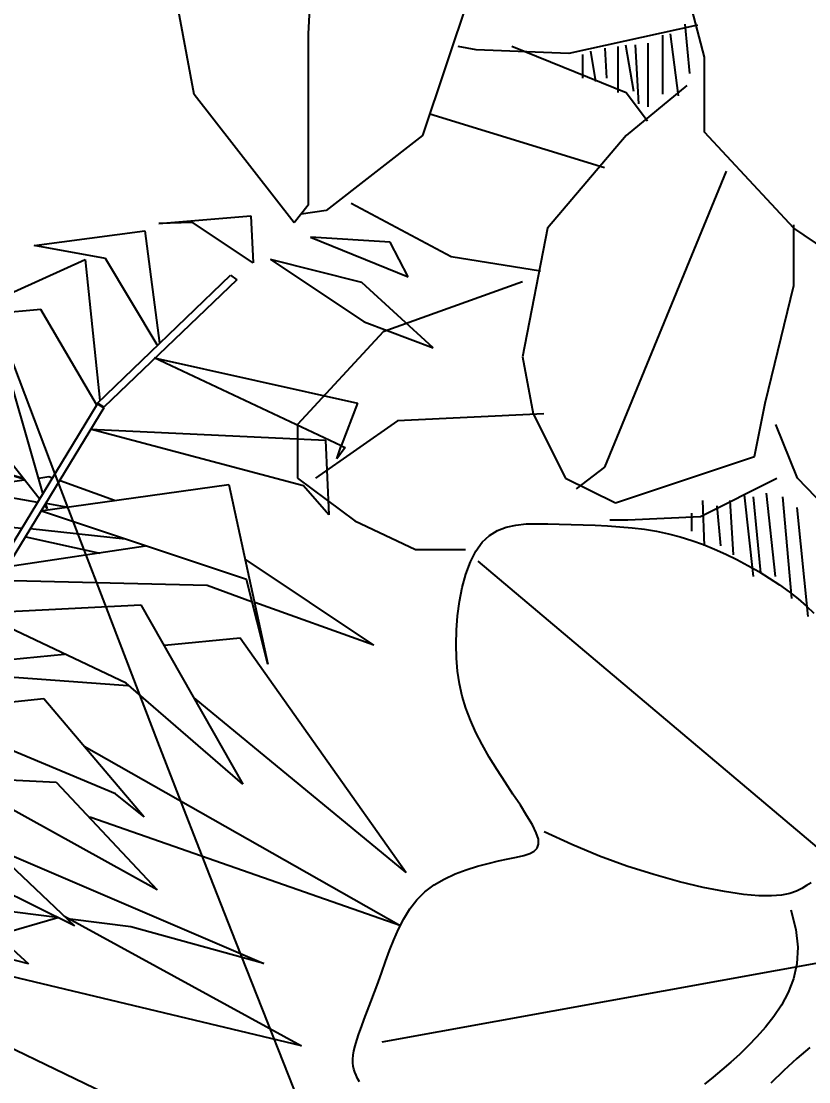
# Model space of a CAD drawing. Header units: metres. Extents: x 10 to 239, y 2 to 253.
# Drawn here: x 81.003 to 83.383, y 20.742 to 23.947 of the extents above; entities that cross this region are included whole.
import ezdxf

# ---------------------------------------------------------------- set-up
doc = ezdxf.new("R2010")
doc.units = ezdxf.units.M
doc.header["$MEASUREMENT"] = 0
doc.layers.get('Defpoints').update_dxf_attribs({"color": 9})
for name, color, linetype in [('-cotas', 252, 'Continuous'), ('1', 7, 'Continuous'), ('cot200', 9, 'Continuous')]:
    doc.layers.add(name, color=color, linetype=linetype)
doc.layers.add('barrera', color=7, linetype='Continuous', lineweight=0, true_color=0x9dbb63)
doc.layers.add('bloques ARBOLES', color=7, linetype='Continuous', true_color=0xb8d897)
doc.styles.get("Standard").update_dxf_attribs({"font": 'arial.ttf'})
doc.dimstyles.get("Standard").update_dxf_attribs({"dimtxt": 0.18, "dimasz": 0.18, "dimexe": 0.18, "dimexo": 0.0625, "dimgap": 0.09, "dimtad": 0, "dimtih": 1, "dimtoh": 1, "dimdec": 4, "dimzin": 0, "dimdsep": 46, "dimtxsty": 'Standard', "dimcen": 0.09, "dimadec": 0, "dimazin": 0, "dimtfac": 1, "dimtdec": 4, "dimtofl": 0, "dimtmove": 0, "dimatfit": 3, "dimfxl": 1, "dimtolj": 1, "dimtzin": 0, "dimarcsym": 0})

# ---------------------------------------------------------------- blocks, each defined once
blk = doc.blocks.new('*D81')
at = {"layer": '-cotas', "color": 0, "lineweight": -2, "transparency": 16777216}
for p, q in [((35.934, 42.8579), (35.9273, 20.3829)), ((88.7846, 42.8423), (88.778, 20.3672)), ((36.1074, 20.5628), (61.0308, 20.5555)), ((88.598, 20.5473), (63.6746, 20.5547))]:
    blk.add_line(p, q, dxfattribs=at)
at = {"layer": '-cotas', "color": 0, "transparency": 16777216}
for points in [[(36.1074, 20.5928), (36.1074, 20.5328), (35.9274, 20.5629)], [(88.598, 20.5773), (88.598, 20.5173), (88.778, 20.5472)]]:
    blk.add_solid(points, dxfattribs=at)
at = {"layer": 'Defpoints', "color": 0, "transparency": 16777216}
for p in [(35.934, 42.9204), (88.7846, 42.9048), (88.778, 20.5472)]:
    blk.add_point(p, dxfattribs=at)
at = {"layer": '-cotas', "color": 0, "transparency": 16777216, "insert": (62.3527, 20.5551), "char_height": 0.5, "attachment_point": 5}
blk.add_mtext('\\A1;52.8506', dxfattribs=at)
blk = doc.blocks.new('A$C6F4E7DED')
for p, q in [((1790.46, 1611.05), (1804.72, 1337.47)), ((1895.99, 1289.02), (1918.81, 1411.56)), ((1488.11, 1318.93), (1505.23, 1384.48)), ((1670.66, 1384.48), (1713.44, 1256.23)), ((1493.82, 1344.58), (1596.5, 1321.78)), ((1504.03, 1345.3), (1500.21, 1305.83)), ((1515.5, 1337.66), (1509.13, 1288.01)), ((1521.87, 1336.39), (1521.87, 1289.28)), ((1804.72, 1337.47), (1804.72, 1200.68)), ((1533.34, 1330.02), (1533.34, 1279.09)), ((1543.53, 1328.75), (1540.98, 1281.64)), ((1551.18, 1328.75), (1544.81, 1291.83)), ((1550.86, 1290.43), (1642.14, 1327.48)), ((1557.55, 1327.48), (1557.55, 1290.55)), ((1567.75, 1326.2), (1566.47, 1302.01)), ((1579.21, 1323.66), (1575.39, 1299.47)), ((1596.5, 1321.78), (1670.66, 1324.63)), ((1670.66, 1324.63), (1684.92, 1327.48)), ((1488.11, 1259.08), (1488.11, 1318.93)), ((1585.59, 1321.11), (1585.59, 1302.01)), ((1502.38, 1296.13), (1550.86, 1256.23)), ((1533.75, 1267.63), (1550.86, 1290.43)), ((1816.13, 1186.43), (1895.99, 1289.02)), ((1567.98, 1230.58), (1707.74, 1273.33)), ((1416.81, 1182.13), (1488.11, 1259.08)), ((1550.86, 1256.23), (1613.61, 1182.13)), ((1713.44, 1256.23), (1790.46, 1196.38)), ((1471, 1227.73), (1567.98, 991.18)), ((1690.63, 1159.33), (1770.49, 1202.08)), ((1790.46, 1196.38), (1810.42, 1193.53)), ((1804.72, 1200.68), (1816.13, 1186.43)), ((1391.14, 1165.03), (1416.81, 1182.13)), ((1416.81, 1136.53), (1416.81, 1184.98)), ((1613.61, 1182.13), (1633.58, 1079.53)), ((1619.32, 1147.93), (1690.63, 1159.33)), ((1439.63, 1042.48), (1416.81, 1136.53)), ((1633.58, 1139.38), (1744.82, 1099.48)), ((1744.82, 1099.48), (1813.27, 1025.38)), ((1633.58, 1079.53), (1625.02, 1033.93)), ((1448.18, 999.73), (1439.63, 1042.48)), ((1625.02, 1033.93), (1599.35, 982.63)), ((1616.47, 1033.93), (1733.41, 1028.23)), ((1733.41, 1028.23), (1799.01, 982.63)), ((1413.96, 982.63), (1431.07, 1025.38)), ((1813.27, 1025.38), (1813.27, 982.63)), ((1559.42, 962.68), (1448.18, 999.73)), ((1567.98, 991.18), (1590.8, 974.08)), ((1354.06, 919.93), (1413.96, 982.63)), ((1430.32, 982.18), (1491.3, 951.71)), ((1599.35, 982.63), (1559.42, 962.68)), ((1813.27, 982.63), (1767.64, 948.43)), ((1425.96, 967.67), (1418.71, 886.43)), ((1439.03, 970.57), (1431.77, 903.84)), ((1449.19, 967.67), (1443.39, 906.74)), ((1456.45, 969.12), (1449.19, 903.84)), ((1414.35, 958.96), (1405.64, 871.92)), ((1468.07, 964.77), (1465.17, 921.25)), ((1478.23, 960.42), (1475.33, 928.5)), ((1489.85, 964.77), (1488.4, 928.5)), ((1491.3, 951.71), (1549.37, 948.81)), ((1498.56, 954.61), (1498.56, 940.11)), ((1536.14, 941.66), (1526.46, 940.07)), ((1545.92, 942.86), (1536.14, 941.66)), ((1555.76, 943.74), (1545.92, 942.86)), ((1549.37, 948.81), (1563.89, 948.81)), ((1565.61, 944.37), (1555.76, 943.74)), ((1575.43, 944.82), (1565.61, 944.37)), ((1585.16, 945.14), (1575.43, 944.82)), ((1594.75, 945.4), (1585.16, 945.14)), ((1604.17, 945.67), (1594.75, 945.4)), ((1613.36, 945.97), (1604.17, 945.67)), ((1622.26, 946.12), (1613.36, 945.97)), ((1630.8, 945.9), (1622.26, 946.12)), ((1638.92, 945.07), (1630.8, 945.9)), ((1646.55, 943.42), (1638.92, 945.07)), ((1653.63, 940.72), (1646.55, 943.42)), ((1660.09, 936.74), (1653.63, 940.72)), ((1767.64, 948.43), (1719.15, 925.63)), ((1498.25, 932.73), (1489.1, 929.46)), ((1507.52, 935.59), (1498.25, 932.73)), ((1516.92, 938.05), (1507.52, 935.59)), ((1526.46, 940.07), (1516.92, 938.05)), ((1665.86, 931.27), (1660.09, 936.74)), ((1480.07, 925.83), (1471.14, 921.83)), ((1489.1, 929.46), (1480.07, 925.83)), ((1670.9, 924.15), (1665.86, 931.27)), ((1675.2, 915.58), (1670.9, 924.15)), ((1719.15, 925.63), (1679.22, 925.63)), ((1298.93, 603.85), (1669.06, 916.06)), ((1462.3, 917.5), (1453.55, 912.85)), ((1471.14, 921.83), (1462.3, 917.5)), ((1678.79, 905.85), (1675.2, 915.58)), ((1444.9, 907.91), (1436.43, 902.71)), ((1453.55, 912.85), (1444.9, 907.91)), ((1436.43, 902.71), (1428.26, 897.3)), ((1681.68, 895.24), (1678.79, 905.85)), ((1420.5, 891.74), (1413.28, 886.06)), ((1428.26, 897.3), (1420.5, 891.74)), ((1683.9, 884.03), (1681.68, 895.24)), ((1413.28, 886.06), (1406.68, 880.32)), ((1685.46, 872.5), (1683.9, 884.03)), ((1406.68, 880.32), (1400.84, 874.56)), ((1686.39, 860.94), (1685.46, 872.5)), ((1686.69, 849.61), (1686.39, 860.94)), ((1686.39, 838.75), (1686.69, 849.61)), ((1685.46, 828.32), (1686.39, 838.75)), ((1683.9, 818.23), (1685.46, 828.32)), ((1681.68, 808.39), (1683.9, 818.23)), ((1678.79, 798.69), (1681.68, 808.39)), ((1675.2, 789.05), (1678.79, 798.69)), ((1670.9, 779.37), (1675.2, 789.05)), ((1665.86, 769.56), (1670.9, 779.37)), ((1660.12, 759.57), (1665.86, 769.56)), ((1653.92, 749.55), (1660.12, 759.57)), ((1647.52, 739.67), (1653.92, 749.55)), ((1641.22, 730.13), (1647.52, 739.67)), ((1635.3, 721.12), (1641.22, 730.13)), ((1630.03, 712.82), (1635.3, 721.12)), ((1625.7, 705.42), (1630.03, 712.82)), ((1622.6, 699.11), (1625.7, 705.42)), ((1594.29, 689.67), (1616.19, 699.91)), ((1620.93, 694.02), (1622.6, 699.11)), ((1572.13, 680.56), (1594.29, 689.67)), ((1620.69, 690.01), (1620.93, 694.02)), ((1621.81, 686.9), (1620.69, 690.01)), ((1624.2, 684.5), (1621.81, 686.9)), ((1550.13, 672.58), (1572.13, 680.56)), ((1627.79, 682.63), (1624.2, 684.5)), ((1632.51, 681.1), (1627.79, 682.63)), ((1638.28, 679.72), (1632.51, 681.1)), ((1645.03, 678.3), (1638.28, 679.72)), ((1652.65, 676.67), (1645.03, 678.3)), ((1528.71, 665.74), (1550.13, 672.58)), ((1660.94, 674.74), (1652.65, 676.67)), ((1669.66, 672.4), (1660.94, 674.74)), ((1678.58, 669.59), (1669.66, 672.4)), ((1687.46, 666.22), (1678.58, 669.59)), ((1508.29, 660.05), (1528.71, 665.74)), ((1696.07, 662.2), (1687.46, 666.22)), ((1704.17, 657.45), (1696.07, 662.2)), ((1403.08, 659.09), (1406.67, 656.9)), ((1406.67, 656.9), (1410.46, 654.67)), ((1410.46, 654.67), (1414.8, 652.55)), ((1414.8, 652.55), (1420.05, 650.73)), ((1472.09, 652.11), (1489.27, 655.5)), ((1489.27, 655.5), (1508.29, 660.05)), ((1711.53, 651.88), (1704.17, 657.45)), ((1420.05, 650.73), (1426.56, 649.38)), ((1426.56, 649.38), (1434.68, 648.68)), ((1434.68, 648.68), (1444.76, 648.78)), ((1444.76, 648.78), (1457.16, 649.88)), ((1457.16, 649.88), (1472.09, 652.11)), ((1717.97, 645.45), (1711.53, 651.88)), ((1723.56, 638.27), (1717.97, 645.45)), ((1419.1, 637.47), (1415.1, 621.92)), ((1728.41, 630.49), (1723.56, 638.27)), ((1732.66, 622.26), (1728.41, 630.49)), ((1415.1, 621.92), (1413.68, 607.64)), ((1736.41, 613.73), (1732.66, 622.26)), ((1739.8, 605.05), (1736.41, 613.73)), ((1322.96, 608.66), (1745.98, 531.81)), ((1413.68, 607.64), (1414.48, 594.54)), ((1742.95, 596.37), (1739.8, 605.05)), ((1414.48, 594.54), (1417.15, 582.54)), ((1745.98, 587.84), (1742.95, 596.37)), ((1748.97, 579.59), (1745.98, 587.84)), ((1417.15, 582.54), (1421.34, 571.55)), ((1751.92, 571.68), (1748.97, 579.59)), ((1421.34, 571.55), (1426.71, 561.49)), ((1754.78, 564.14), (1751.92, 571.68)), ((1426.71, 561.49), (1432.89, 552.27)), ((1757.49, 557.02), (1754.78, 564.14)), ((1432.89, 552.27), (1439.53, 543.81)), ((1760.02, 550.35), (1757.49, 557.02)), ((1439.53, 543.81), (1446.34, 536.03)), ((1762.31, 544.16), (1760.02, 550.35)), ((1764.32, 538.5), (1762.31, 544.16)), ((1446.34, 536.03), (1453.25, 528.83)), ((1766.01, 533.41), (1764.32, 538.5)), ((1404.1, 527.72), (1414.38, 518.92)), ((1453.25, 528.83), (1460.21, 522.11)), ((1767.32, 528.89), (1766.01, 533.41)), ((1768.28, 524.9), (1767.32, 528.89)), ((1414.38, 518.92), (1424.8, 509.26)), ((1460.21, 522.11), (1467.22, 515.79)), ((1768.91, 521.36), (1768.28, 524.9)), ((1769.21, 518.2), (1768.91, 521.36)), ((1769.21, 515.33), (1769.21, 518.2)), ((1424.8, 509.26), (1435.13, 498.98)), ((1467.22, 515.79), (1474.25, 509.78)), ((1474.25, 509.78), (1481.27, 503.96)), ((1767.61, 507.79), (1768.39, 510.2)), ((1768.39, 510.2), (1768.93, 512.69)), ((1768.93, 512.69), (1769.21, 515.33)), ((1481.27, 503.96), (1488.27, 498.26)), ((1763.76, 500.16), (1765.32, 502.86)), ((1765.32, 502.86), (1766.59, 505.37)), ((1766.59, 505.37), (1767.61, 507.79))]:
    blk.add_line(p, q)
blk = doc.blocks.new('A$C16B70096')
for p, q in [((555, 1640.5), (553, 1598.5)), ((637, 1633.5), (555, 1640.5)), ((553, 1598.5), (607, 1634.5)), ((607, 1634.5), (637, 1633.5)), ((649.5, 1627), (636.5, 1527)), ((748, 1614), (649.5, 1627)), ((502, 1621.5), (415, 1586)), ((415, 1586), (431, 1617)), ((431, 1617), (502, 1621.5)), ((684.5, 1602.5), (748, 1614)), ((537.5, 1601.5), (454, 1546)), ((456, 1581), (537.5, 1601.5)), ((638.5, 1525.5), (684.5, 1602.5)), ((702.5, 1601.5), (689.5, 1476)), ((815.5, 1550.5), (702.5, 1601.5)), ((573, 1587.5), (567.5, 1583.5)), ((691.5, 1473.5), (573, 1587.5)), ((392.5, 1523), (456, 1581)), ((567.5, 1583.5), (686, 1470)), ((692.5, 1472.5), (742, 1557)), ((742, 1557), (815.5, 1550.5)), ((454, 1546), (392.5, 1523)), ((781, 1533.5), (740.5, 1393.5)), ((641, 1514), (460, 1473.5)), ((474.5, 1435.5), (641, 1514)), ((743.5, 1388.5), (831.5, 1500)), ((460, 1473.5), (474.5, 1435.5)), ((686, 1470), (691.5, 1473.5)), ((691.5, 1473), (686, 1469.5)), ((686, 1469.5), (862.5, 1179.5)), ((868, 1183), (691.5, 1473)), ((698, 1450.5), (488.5, 1440.5)), ((508, 1400), (698, 1450.5)), ((488.5, 1440.5), (485.5, 1374)), ((474.5, 1435.5), (471, 1434)), ((471, 1434), (478.5, 1424)), ((478.5, 1424), (474.5, 1435.5)), ((757.5, 1406), (796, 1417.5)), ((796, 1417.5), (758.5, 1407)), ((732.5, 1407), (735, 1408)), ((735, 1408), (744, 1406.5)), ((485.5, 1374), (508, 1400)), ((574.5, 1401), (540, 1241)), ((742.5, 1377.5), (574.5, 1401)), ((676.5, 1387), (725, 1404.5)), ((757, 1405), (813, 1397)), ((813, 1397), (745, 1385.5)), ((737.5, 1384.5), (718, 1381)), ((738, 1384), (736.5, 1379.5)), ((736.5, 1379.5), (738.5, 1382)), ((559, 1316.5), (742.5, 1377.5)), ((667, 1352.5), (751.5, 1361.5)), ((759.5, 1362), (816.5, 1368)), ((755.5, 1354.5), (689.5, 1340)), ((771.5, 1328), (649, 1346.5)), ((445.5, 1258), (560, 1334.5)), ((540, 1241), (559, 1316.5)), ((594, 1311), (779.5, 1315.5)), ((554.5, 1296.5), (594, 1311)), ((445.5, 1258), (551.5, 1296)), ((653, 1294), (562, 1134)), ((798, 1286.5), (653, 1294)), ((666, 1224), (798, 1286.5)), ((564.5, 1264.5), (416.5, 1055.5)), ((632, 1258), (564.5, 1264.5)), ((825, 1240), (721, 1250)), ((829, 1234), (664.5, 1222)), ((562, 1134), (666, 1224)), ((416.5, 1055.5), (605.5, 1211)), ((739.5, 1210.5), (650, 1105)), ((851, 1199), (739.5, 1210.5)), ((675.5, 1125.5), (851, 1199)), ((703.5, 1168), (421.5, 1008)), ((728.5, 1136), (638.5, 1040)), ((870.5, 1142.5), (728.5, 1136)), ((650, 1105), (675.5, 1125.5)), ((638.5, 1040), (778.5, 1117.5)), ((421.5, 1008), (697.5, 1104.5)), ((697.5, 1104.5), (698.5, 1105)), ((808, 1098.5), (712, 1008)), ((778.5, 1075), (543.5, 974.5)), ((712, 1008), (804, 1053)), ((810, 1026), (727.5, 1015.5)), ((813.5, 1029), (753, 974)), ((721, 1016.5), (510, 901)), ((662, 1007), (716, 1014)), ((727, 1015), (780.5, 999.5)), ((543.5, 974.5), (662, 1007)), ((753, 974), (816.5, 990.5)), ((510, 901), (788.5, 967.5)), ((827, 927.5), (609, 822.5))]:
    blk.add_line(p, q)
blk = doc.blocks.new('asddsd')
at = {"layer": 'bloques ARBOLES'}
for name, p, xscale, yscale, zscale in [('A$C6F4E7DED', (70.0692, 9.5477, 1.2423), -0.00378276582045174, 0.00378276582045174, 0.00378276582045174), ('A$C16B70096', (64.9516, 8.4917), -0.003392618244440136, 0.003392618244440136, 0.003392618244440136)]:
    blk.add_blockref(name, p, dxfattribs=dict(at, xscale=xscale, yscale=yscale, zscale=zscale))

msp = doc.modelspace()

# ---------------------------------------------------------------- linework, layer by layer
at = {"layer": 'barrera'}
for points, knots in [([(75.74284, 8.17099), (75.89193, 13.9839), (75.56165, 20.60932), (78.39904, 27.24392), (87.61077, 27.41614), (90.19518, 29.62387), (88.83637, 31.74576)], [0.1293999, 0.1293999, 0.1293999, 0.1293999, 1, 2, 3, 4, 4, 4, 4]), ([(90.10405, 28.99301), (90.09643, 28.97816), (90.08867, 28.9634), (89.92633, 28.66185), (89.72319, 28.41347), (89.26656, 27.98959), (89.01285, 27.81236), (88.47214, 27.50491), (88.18455, 27.37455), (87.19084, 26.99826), (86.41991, 26.82384), (84.83655, 26.53557), (84.01918, 26.41821), (82.44328, 26.1335), (81.68558, 25.96547), (80.6561, 25.6092), (80.31779, 25.463), (79.67592, 25.1044), (79.37481, 24.87951), (78.82619, 24.35249), (78.58052, 24.05104), (77.89225, 22.98312), (77.53875, 22.06967), (77.18053, 20.46891), (77.08994, 19.90851), (76.95736, 18.71854), (76.91439, 18.08364), (76.81712, 15.80673), (76.81459, 13.8867), (76.71951, 10.35889), (76.68465, 9.31789), (76.65905, 8.17099)], [5.1390175, 5.1390175, 5.1390175, 5.1390175, 5.1460084, 5.1460084, 5.2828064, 5.2828064, 5.4196044, 5.4196044, 5.5564024, 5.5564024, 5.8699539, 5.8699539, 6.1835055, 6.1835055, 6.497057, 6.497057, 6.6723546, 6.6723546, 6.8743734, 6.8743734, 7.0763922, 7.0763922, 7.504627, 7.504627, 7.7127699, 7.7127699, 7.9209128, 7.9209128, 8.3845027, 8.3845027, 8.5557008, 8.5557008, 8.5557008, 8.5557008])]:
    msp.add_open_spline(points, degree=3, knots=knots, dxfattribs=at)
at = {"layer": 'cot200'}
msp.add_open_spline([(87.50495, 8.17099), (83.20343, 16.61126), (79.8048, 25.22438), (77.32539, 34.0135)], degree=3, dxfattribs=at)

# ---------------------------------------------------------------- block references
at = {"layer": '1', "lineweight": 0}
msp.add_blockref('asddsd', (18.62841, 9.30206), dxfattribs=at)

# ---------------------------------------------------------------- dimensions: what is measured, and where the dimension line sits
at = {"layer": '-cotas'}
dim = msp.add_aligned_dim(p1=(35.93402, 42.92042), p2=(88.78463, 42.90477), distance=-22.35753, dimstyle='Standard', override={"dimtxt": 0.5}, dxfattribs=at)
dim.commit()
dim.dimension.update_dxf_attribs({"geometry": '*D81', "text_midpoint": (62.3527, 20.55507)})

doc.saveas('drawing.dxf')
